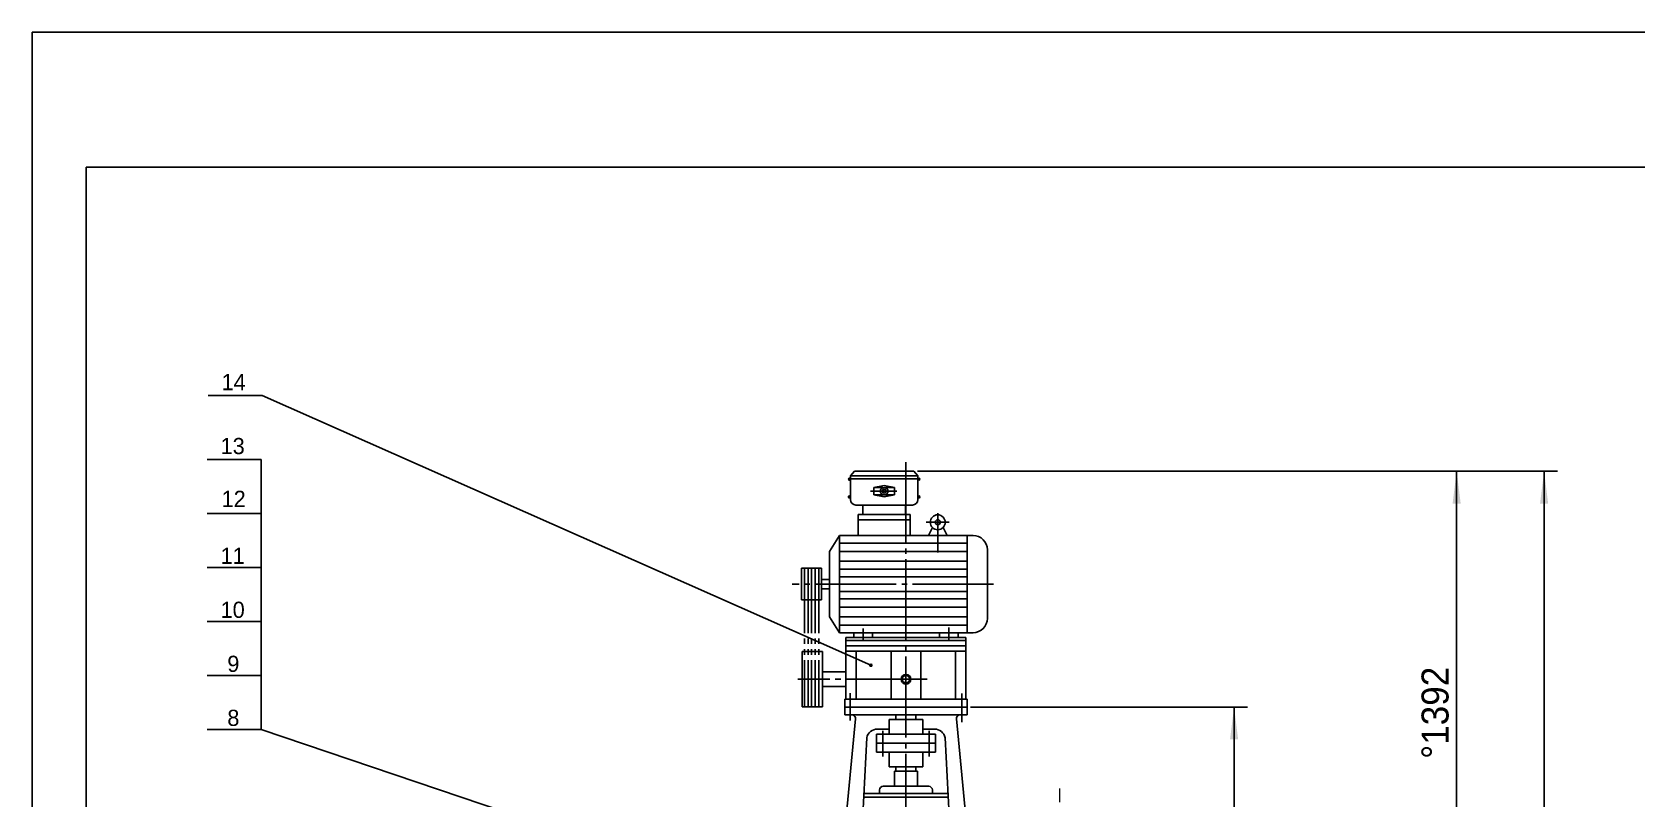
# Model space of a CAD drawing. Extents: x -10 to 10142, y -198 to 739.
# Drawn here: x 9548.1 to 9845.1, y 597 to 739 of the extents above; entities that cross this region are included whole.
import ezdxf

# ---------------------------------------------------------------- set-up
doc = ezdxf.new("R2010")
doc.units = 0
doc.linetypes.add('BORDER', pattern=[17, 12, -1, 1, -1, 1, -1])
doc.linetypes.add('DASHDOT', pattern=[18, 15, -1, 1, -1])
doc.layers.get('0').update_dxf_attribs({"color": 8, "linetype": 'CONTINUOUS'})
for name, color, linetype in [('1', 8, 'CONTINUOUS'), ('2', 94, 'DASHDOT'), ('6', 1, 'BORDER'), ('70', 8, 'CONTINUOUS'), ('85', 7, 'CONTINUOUS')]:
    doc.layers.add(name, color=color, linetype=linetype)
doc.styles.add('STYLE1', font='cadt_en.shx', dxfattribs={"bigfont": 'cadt_hz.shx'})
doc.styles.add('STYLE549', font='cadt_en.shx', dxfattribs={"width": 0.9717, "bigfont": 'cadt_hz.shx'})
doc.styles.add('STYLE550', font='cadt_en.shx', dxfattribs={"width": 0.972087, "bigfont": 'cadt_hz.shx'})

# ---------------------------------------------------------------- blocks, each defined once
blk = doc.blocks.new('*U92')
at = {"layer": '2'}
for p, q in [((6754.47, 655.91), (6754.47, 656.46)), ((6754.21, 656.21), (6754.72, 656.21)), ((6758.38, 653.98), (6763.22, 653.98)), ((6767.54, 656.21), (6767.03, 656.21)), ((6754.74, 652.91), (6754.18, 652.91)), ((6754.47, 653.2), (6754.47, 652.61)), ((6767.01, 652.91), (6767.57, 652.91, 6.28)), ((6767.29, 653.2), (6767.29, 652.61)), ((6768.67, 648.22), (6772.92, 648.22)), ((6770.8, 649.93), (6770.8, 642.65)), ((6756.98, 626.53), (6756.98, 628.59)), ((6772.84, 626.53), (6772.84, 628.72))]:
    blk.add_line(p, q, dxfattribs=at)
at = {"layer": '70'}
for p, q in [((6750.76, 642.83), (6752.61, 645.78)), ((6752.61, 645.78), (6777.32, 645.78, 6.28)), ((6752.61, 627.78), (6752.61, 645.78)), ((6776.22, 627.78), (6776.22, 645.78)), ((6750.76, 642.83), (6750.76, 630.73)), ((6776.22, 642.82), (6752.61, 642.82)), ((6779.98, 630.44), (6779.98, 643.11)), ((6776.22, 641.05), (6752.61, 641.05)), ((6776.22, 639.52), (6752.61, 639.52)), ((6776.22, 638.13), (6752.61, 638.13)), ((6776.22, 635.42), (6752.61, 635.42, 6.28)), ((6776.22, 634.03), (6752.61, 634.03)), ((6750.76, 630.73), (6752.61, 627.78)), ((6776.22, 632.5), (6752.61, 632.5, 1)), ((6776.22, 630.73), (6752.61, 630.73)), ((6752.61, 627.78), (6777.32, 627.78)), ((6755.26, 627.78), (6755.26, 626.92)), ((6758.69, 627.78), (6758.69, 626.92)), ((6771.12, 627.78), (6771.12, 626.92)), ((6774.56, 627.78), (6774.56, 626.92))]:
    blk.add_line(p, q, dxfattribs=at)
for centre, start, end in [((6777.32, 643.11), 0, 90), ((6777.32, 630.44), 270, 360)]:
    blk.add_arc(centre, 2.67, start, end, dxfattribs=at)
at = {"layer": '85'}
for p, q in [((6754.66, 656.82), (6755.36, 657.68)), ((6754.66, 656.82), (6754.66, 652.42)), ((6754.66, 656.82), (6767.1, 656.82)), ((6755.36, 657.68), (6766.39, 657.68)), ((6767.1, 656.82), (6766.39, 657.68)), ((6767.1, 656.82), (6767.1, 652.42)), ((6754.66, 656.26), (6767.1, 656.26)), ((6760.88, 655.05), (6758.95, 654.64)), ((6758.95, 654.64), (6760.62, 654.64)), ((6758.95, 654.64), (6758.95, 653.98)), ((6758.95, 653.32), (6758.95, 653.98)), ((6760.88, 655.05), (6762.8, 654.64)), ((6762.8, 654.64), (6761.13, 654.64, 6.28)), ((6762.8, 654.64), (6762.8, 653.98)), ((6762.8, 653.32), (6762.8, 653.98)), ((6755.66, 651.42), (6766.1, 651.42)), ((6756.92, 651.42), (6756.92, 649.65)), ((6758.95, 653.32), (6760.62, 653.32)), ((6760.88, 652.92), (6758.95, 653.32)), ((6760.88, 652.92), (6762.8, 653.32)), ((6762.8, 653.32), (6761.13, 653.32)), ((6764.84, 651.42), (6764.84, 649.65)), ((6756.04, 649.65), (6760.88, 649.65)), ((6756.04, 649.65), (6756.04, 645.78)), ((6756.04, 648.7), (6765.71, 648.7)), ((6765.71, 649.65), (6760.88, 649.65)), ((6765.71, 649.65), (6765.71, 645.78)), ((6769.81, 647.26), (6769.09, 645.78)), ((6771.78, 647.26), (6772.51, 645.78)), ((6752.61, 644.36), (6776.22, 644.36)), ((6752.61, 629.19), (6776.22, 629.19)), ((6753.8, 626.92), (6776.02, 626.92))]:
    blk.add_line(p, q, dxfattribs=at)
for centre, radius in [((6754.47, 656.21), 0.189), ((6767.29, 656.21), 0.189), ((6760.88, 653.98), 0.705), ((6760.88, 653.98), 0.355), ((6754.47, 652.91), 0.189), ((6767.29, 652.91), 0.189), ((6770.8, 648.22), 1.38), ((6770.81, 648.22), 0.473)]:
    blk.add_circle(centre, radius, dxfattribs=at)
for centre, start, end in [((6755.66, 652.42), 180, 270), ((6766.1, 652.42), 270, 360)]:
    blk.add_arc(centre, 1, start, end, dxfattribs=at)
blk = doc.blocks.new('*D94')
for p, q in [((6776.87, 614.02), (6828.14, 614.02)), ((6825.64, 564.88), (6825.64, 614.02)), ((6771.53, 564.88), (6828.14, 564.88))]:
    blk.add_line(p, q)
for points in [[(6825.64, 614.02), (6826.39, 608.02), (6824.89, 608.02)], [(6825.64, 564.88), (6824.89, 570.88), (6826.39, 570.88)]]:
    blk.add_solid(points)
at = {"style": 'STYLE1'}
blk.add_text('737', height=5, rotation=90, dxfattribs=at).set_placement((6822.54, 582.69))
blk = doc.blocks.new('*D132')
for p, q in [((6785.59, 657.68), (6869.33, 657.68)), ((6866.83, 564.88), (6866.83, 657.68)), ((6780.94, 564.88), (6869.33, 564.88))]:
    blk.add_line(p, q)
for points in [[(6866.83, 657.68), (6867.58, 651.68), (6866.08, 651.68)], [(6866.83, 564.88), (6866.08, 570.88), (6867.58, 570.88)]]:
    blk.add_solid(points)
at = {"insert": (6865.4, 604.43), "char_height": 5, "attachment_point": 7, "rotation": 90, "style": 'STYLE549'}
blk.add_mtext('%%d1392', dxfattribs=at)
blk = doc.blocks.new('*D133')
for p, q in [((6767.02, 657.68), (6885.51, 657.68)), ((6883.01, 398.49), (6883.01, 657.68)), ((6770.38, 398.49), (6885.51, 398.49))]:
    blk.add_line(p, q)
for points in [[(6883.01, 657.68), (6883.76, 651.68), (6882.26, 651.68)], [(6883.01, 398.49), (6882.26, 404.49), (6883.76, 404.49)]]:
    blk.add_solid(points)
at = {"insert": (6881.58, 532.72), "char_height": 5, "attachment_point": 7, "rotation": 90, "style": 'STYLE550'}
blk.add_mtext('%%d3888', dxfattribs=at)

msp = doc.modelspace()

# ---------------------------------------------------------------- linework, layer by layer
at = {"color": 7}
for p, q in [((9548.09218, 738.96281), (10142.09218, 738.96281)), ((9548.09218, -102.03719), (9548.09218, 738.96281)), ((9590.65059, 671.67535), (9703.33065, 621.75849)), ((9590.47002, 659.84157), (9590.47002, 609.84157)), ((9590.47002, 609.84157), (9708.14695, 570.15326))]:
    msp.add_line(p, q, dxfattribs=at)
msp.add_circle((9703.33065, 621.75849), 0.2, dxfattribs=at)
at = {"layer": '1', "color": 7}
for p, q in [((9558.09218, 713.96281), (10132.09218, 713.96281)), ((9558.09218, -92.03719), (9558.09218, 713.96281)), ((9580.65059, 671.67535), (9590.65059, 671.67535, 1)), ((9580.47002, 659.84157), (9590.47002, 659.84157)), ((9580.47002, 649.84157), (9590.47002, 649.84157, 1)), ((9580.47002, 639.84157), (9590.47002, 639.84157, 1)), ((9694.21622, 639.71352), (9690.49691, 639.71352)), ((9690.49691, 639.71352), (9690.49691, 636.77662)), ((9694.21622, 639.71352), (9694.21622, 636.77662)), ((9690.49691, 633.83973), (9690.49691, 636.77662)), ((9695.66258, 637.65052), (9694.21622, 637.65052)), ((9694.21622, 633.83973), (9694.21622, 636.77662)), ((9695.66258, 635.90273), (9694.21622, 635.90273)), ((9694.21622, 633.83973), (9690.49691, 633.83973)), ((9580.47002, 629.84157), (9590.47002, 629.84157)), ((9698.70184, 615.48231), (9698.70184, 626.9244)), ((9720.92538, 615.48231), (9720.92538, 626.9244)), ((9694.35341, 624.30518), (9690.6341, 624.30518)), ((9690.6341, 624.30518), (9690.6341, 614.04242)), ((9694.35341, 624.30518), (9694.35341, 614.04242)), ((9698.70184, 626.34898), (9720.92538, 626.34898)), ((9698.70184, 626.34898), (9720.92538, 626.34898)), ((9698.70184, 625.36372), (9720.92538, 625.36372)), ((9698.70184, 624.37846), (9720.92538, 624.37846)), ((9700.62527, 615.48231), (9700.62527, 624.37846)), ((9707.05805, 615.48231), (9707.05805, 624.37846)), ((9712.56917, 615.48231), (9712.56917, 624.37846)), ((9719.00196, 615.48231), (9719.00196, 624.40515)), ((9580.47002, 619.84157), (9590.47002, 619.84157, 1)), ((9694.35341, 620.55001), (9698.70184, 620.55001)), ((9694.35341, 617.79758), (9698.70184, 617.79758)), ((9698.48028, 612.54898), (9698.48028, 615.48231)), ((9721.14695, 615.48231), (9698.48028, 615.48231)), ((9721.14695, 612.54898), (9721.14695, 615.48231)), ((9694.35341, 614.04242), (9690.6341, 614.04242)), ((9700.47286, 611.86225), (9696.21304, 567.21565)), ((9709.81361, 614.01565), (9698.48028, 614.01565)), ((9721.14695, 614.01565), (9698.48028, 614.01565)), ((9698.48028, 612.54898), (9709.81361, 612.54898, 6.28319)), ((9707.95312, 611.73766), (9707.95312, 612.54898)), ((9707.95312, 612.54898), (9709.81361, 612.54898)), ((9709.81361, 614.01565), (9721.14695, 614.01565)), ((9721.14695, 612.54898), (9709.81361, 612.54898)), ((9711.67411, 611.73766), (9711.67411, 612.54898)), ((9719.15436, 611.86225), (9723.41419, 567.21317)), ((9580.47002, 609.84157), (9590.47002, 609.84157, 1)), ((9704.36658, 607.34898), (9704.36658, 609.01565)), ((9704.36658, 609.01565), (9709.81361, 609.01565)), ((9706.683, 609.93068), (9704.52982, 609.93068)), ((9706.683, 609.01565), (9706.683, 611.73766)), ((9706.683, 611.73766), (9712.94423, 611.73766, 6.28319)), ((9715.26065, 609.01565), (9709.81361, 609.01565)), ((9712.94423, 609.01565), (9712.94423, 611.73766)), ((9712.94423, 609.93068), (9715.09741, 609.93068)), ((9715.26065, 607.34898), (9715.26065, 609.01565)), ((9702.56905, 608.3249), (9700.61953, 571.28859)), ((9704.36658, 607.34898), (9704.36658, 605.68231)), ((9709.81361, 607.34898), (9704.36658, 607.34898)), ((9709.81361, 607.34898), (9715.26065, 607.34898)), ((9715.26065, 607.34898), (9715.26065, 605.68231)), ((9717.05817, 608.3249), (9719.0077, 571.28859)), ((9704.36658, 605.68231), (9709.81361, 605.68231)), ((9706.683, 605.68231), (9706.683, 602.9603)), ((9706.683, 602.9603), (9712.94423, 602.9603)), ((9707.95312, 602.9603), (9707.95312, 602.14898)), ((9715.26065, 605.68231), (9709.81361, 605.68231)), ((9711.67411, 602.9603), (9711.67411, 602.14898)), ((9712.94423, 605.68231), (9712.94423, 602.9603)), ((9707.67411, 602.14898), (9707.67411, 599.34898)), ((9711.95312, 602.14898), (9707.67411, 602.14898, 6.28319)), ((9711.95312, 602.14898), (9711.95312, 599.34898)), ((9717.72154, 597.34898), (9701.90569, 597.34898)), ((9717.68243, 598.01565), (9701.9448, 598.01565)), ((9704.92024, 598.01565), (9704.92024, 598.68231)), ((9705.58691, 599.34898), (9714.04032, 599.34898)), ((9714.70699, 598.01565), (9714.70699, 598.68231))]:
    msp.add_line(p, q, dxfattribs=at)
for radius in [0.90007, 0.68281]:
    msp.add_circle((9709.81361, 619.1738), radius, dxfattribs=at)
for centre, radius, start, end in [((9699.80766, 611.90635), 0.66667, 356.2071367, 74.5673049), ((9719.81957, 611.90635), 0.66667, 105.4326951, 183.7928633), ((9704.52982, 607.93068), 2, 90, 168.6318128), ((9715.09741, 607.93068), 2, 11.3681872, 90), ((9705.58691, 598.68231), 0.66667, 90, 180), ((9714.04032, 598.68231), 0.66667, 0, 90)]:
    msp.add_arc(centre, radius, start, end, dxfattribs=at)
at = {"layer": '2', "color": 7}
for p, q in [((9709.81361, 392.37177), (9709.81361, 659.57113)), ((9726.03417, 636.77662), (9688.72931, 636.77662)), ((9713.74026, 619.1738), (9689.83498, 619.1738)), ((9699.48028, 611.51127), (9699.48028, 616.56395)), ((9720.14695, 611.20811), (9720.14695, 616.51343)), ((9705.52549, 609.61114), (9705.52549, 604.84878, 6.28319)), ((9714.10174, 609.61114), (9714.10174, 604.84878))]:
    msp.add_line(p, q, dxfattribs=at)
at = {"layer": '6', "color": 7}
for p, q in [((9691.02284, 639.71352), (9691.02284, 614.04242)), ((9691.69202, 639.71352), (9691.69202, 614.04242)), ((9692.36121, 639.71352), (9692.36121, 614.04242, 1)), ((9693.0304, 639.71352), (9693.0304, 614.04242)), ((9693.69958, 639.71352), (9693.69958, 614.04242))]:
    msp.add_line(p, q, dxfattribs=at)

# ---------------------------------------------------------------- block references
at = {"color": 7}
for name in ['*U92', '*D133', '*D132', '*D94']:
    msp.add_blockref(name, (2944.90507, 0), dxfattribs=at)

# ---------------------------------------------------------------- texts
at = {"color": 7, "style": 'STYLE1', "width": 1.003}
for s, p in [('14', (9583.15059, 672.67535)), ('13', (9582.97002, 660.84157)), ('12', (9583.15059, 651.05997)), ('11', (9582.97002, 640.52385)), ('10', (9582.97002, 630.52385)), ('9', (9584.22002, 620.52385)), ('8', (9584.22002, 610.52385))]:
    msp.add_text(s, height=3, dxfattribs=at).set_placement(p)
at = {"layer": '1', "color": 7, "style": 'STYLE1'}
msp.add_text('Ⅰ', height=3, dxfattribs=at).set_placement((9736.84203, 596.08039))

doc.saveas('drawing.dxf')
